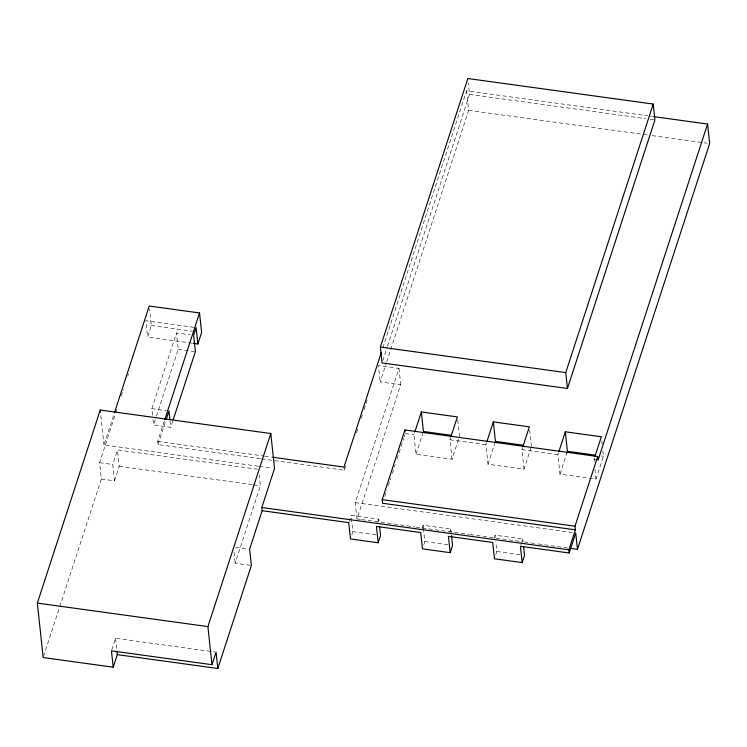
<?xml version="1.0" encoding="UTF-8"?>
<svg xmlns="http://www.w3.org/2000/svg" width="747" height="747" viewBox="0 0 747 747"><rect width="100%" height="100%" fill="white"/><g stroke="black" fill="none" stroke-linecap="round" stroke-linejoin="round"><path stroke-width="0.56" stroke-dasharray="3.73 2.8" d="M258.331 466.231L103.973 444.96L114.086 413.931M43.531 656.436L101.331 479.004L99.584 462.673L115.505 413.791M115.869 412.68L116.952 409.356M121.275 396.059L123.442 389.411M127.774 376.115L128.503 373.902M192.156 343.19L147.57 337.046L151.324 325.533L149.577 309.202M101.331 479.004L114.496 480.825L112.75 464.485L117.484 449.946L257.528 469.247M114.496 480.825L119.231 466.287L117.484 449.946M152.537 415.173L151.837 408.637L176.497 332.947L190.205 334.843M172.865 420.748L170.718 427.331L153.583 424.968L156.086 417.293M156.44 416.191L178.244 349.288L176.497 332.947M260.386 458.686L158.037 444.586L157.692 441.412L164.751 419.739M158.037 444.586L166.151 419.665M111.807 649.815L115.552 638.293L214.912 651.991M250.292 565.32L235.174 563.238L260.423 485.737L259.256 474.849M382.8 347.962L466.558 90.835L647.845 115.813M261.534 458.845L344.33 470.255L345.768 465.848M356.534 432.784L357.972 428.376M361.203 418.46L362.64 414.053M364.078 409.645L367.309 399.729M382.791 360.717L387.123 347.402M387.488 346.291L469.536 94.402L468.332 83.057M360.456 519.436L356.991 518.95L400.719 384.724L380.186 381.894L386.32 363.051M386.685 361.94L468.64 110.341L466.558 90.835M349.073 521.574L351.099 515.337L378.813 519.156L379.159 522.424M356.991 518.95L355.245 502.619L398.973 368.392L378.44 365.563L380.186 381.894M351.837 534.787L352.845 531.668L351.099 515.337M384.77 496.624L386.937 489.995M388.375 485.569L389.822 481.143M390.177 480.041L390.896 477.828M392.343 473.402L395.219 464.559M397.021 459.031L403.866 438.022M404.23 436.911L404.949 434.698M377.795 522.274L378.813 519.156M457.706 420.094L459.452 436.435L452.019 459.256L416.014 454.288L413.922 434.782L414.632 432.606M416.014 454.288L423.091 432.56M452.019 459.256L449.937 439.74L450.646 437.574M422.074 528.372L423.091 525.253L450.796 529.072L451.151 532.34M423.82 544.712L424.838 541.594L423.558 529.614M449.778 532.191L450.796 529.072M531.089 447.434L524.002 469.172L487.996 464.214L485.914 444.698L486.614 442.532M487.996 464.214L495.429 441.393M524.002 469.172L521.92 449.666L522.629 447.49M494.056 538.298L495.074 535.179L522.788 538.989L523.012 541.173M495.803 554.629L496.82 551.51L495.775 541.706M520.752 545.235L521.77 542.107M522.106 541.071L522.788 538.989M602.848 450.824L603.427 456.268L595.994 479.088L559.979 474.13L557.897 454.624L558.607 452.449M559.979 474.13L566.712 453.485M594.136 461.702L594.612 457.407M648.994 115.972L652.448 116.448M469.536 94.402L645.707 118.67M650.32 119.305L653.765 119.781M468.64 110.341L647.593 135.002M652.215 135.637L707.353 143.237M193.837 327.335L145.824 320.715L147.57 337.046M151.324 325.533L192.474 331.201M178.244 349.288L194.229 351.492M601.176 455.959L603.427 456.268M405.304 433.596L413.922 434.782M449.937 439.74L485.914 444.698M521.92 449.666L557.897 454.624M593.912 459.582L597.03 460.012M151.837 408.637L166.693 410.682M157.692 441.412L263.495 455.987M264.643 456.146L271.544 457.099M259.414 466.38L272.375 468.164M99.584 462.673L112.75 464.485M119.231 466.287L252.383 484.635M253.532 484.794L260.423 485.737M355.245 502.619L572.258 532.527M361.613 519.595L414.706 526.906M415.864 527.065L468.957 534.385M470.115 534.544L523.217 541.855M524.366 542.014L537.065 543.769M538.223 543.928L568.234 548.065M352.845 531.668L375.937 534.852M424.838 541.594L447.929 544.768M496.82 551.51L519.912 554.694M235.585 547.196L248.546 548.989M601.793 441.029L602.147 444.288M594.948 469.293L595.994 479.088M529.698 430.02L531.444 446.351M495.074 535.179L495.308 537.354M423.091 525.253L423.437 528.521M398.973 368.392L400.719 384.724M343.993 467.08L344.33 470.255M234.007 552.35L235.174 563.238M170.027 420.794L170.718 427.331M153.004 419.525L153.583 424.968M100.845 415.659L103.973 444.96M115.552 638.293L116.84 650.273"/><path stroke-width="1.12" d="M117.298 654.633L113.208 667.192L43.167 657.547L37.35 603.1L100.247 410.028L270.797 433.531L274.532 468.462L261.814 507.512L262.15 510.687L249.629 549.138L251.375 565.47L217.816 668.481L117.298 654.633L116.952 651.365M114.44 412.83L149.232 306.027L199.542 312.956L201.625 332.462L197.871 343.984L193.305 343.349M164.751 419.739L199.542 312.956M166.151 419.665L168.981 410.999L169.905 419.711M173.22 419.655L195.378 351.641L193.632 335.31L196.125 327.644L197.871 343.984M113.208 667.192L111.462 650.861L211.98 664.709L207.909 626.602L270.797 433.531M211.98 664.709L216.07 652.15L217.816 668.481M380.372 347.056L467.846 78.519L653.223 104.066L654.923 119.94L567.449 388.477L382.062 362.93L380.372 347.056L565.75 372.594L567.449 388.477M381.353 352.397L343.993 467.08L272.692 457.257M262.15 510.687L348.737 522.611L350.483 538.951L378.187 542.77L376.441 526.43L420.72 532.536L422.466 548.868L450.17 552.687L448.424 536.355L492.703 542.453L494.449 558.784L522.162 562.603L520.416 546.272L569.214 552.995L568.869 549.82L575.386 529.828L382.613 503.263L382.221 499.631L404.921 429.964L597.693 456.529L598.076 460.152L707.568 124.049L653.597 116.607M378.187 542.77L380.559 535.487L379.625 526.775M414.987 431.523L421.355 411.961L457.369 416.919L450.992 436.481M450.17 552.687L452.542 545.403L451.496 535.608M486.969 441.44L493.347 421.878L529.352 426.845L522.984 446.398M565.75 372.594L653.223 104.066M522.162 562.603L524.525 555.329L523.6 546.617M558.961 451.356L565.33 431.794L601.344 436.762L594.967 456.324M566.712 453.485L567.412 451.309L565.33 431.794M575.386 529.828L574.994 526.196L597.693 456.529M569.214 552.995L575.722 533.003L577.468 549.334L570.54 548.382M577.468 549.334L709.65 143.555L707.568 124.049M451.58 435.342L423.446 431.467L421.355 411.961M523.563 445.268L495.429 441.393L493.347 421.878M567.412 451.309L595.546 455.184M382.221 499.631L574.994 526.196M261.814 507.512L568.869 549.82M37.35 603.1L207.909 626.602M404.921 429.964L405.117 431.775M100.247 410.028L100.481 412.279"/></g></svg>
